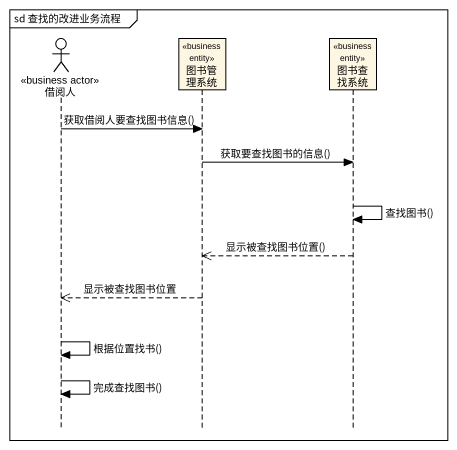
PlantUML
@startuml
mainframe sd 查找的改进业务流程
hide footbox
actor 借阅人 <<business actor>>
participant 图书管理系统 <<business entity>>
participant 图书查找系统 <<business entity>>

借阅人 -> 图书管理系统 : 获取借阅人要查找图书信息()
图书管理系统 -> 图书查找系统 : 获取要查找图书的信息()
图书查找系统 -> 图书查找系统 : 查找图书()
图书查找系统 -->> 图书管理系统 : 显示被查找图书位置()
图书管理系统 -->> 借阅人 : 显示被查找图书位置
借阅人 -> 借阅人 : 根据位置找书()
借阅人 -> 借阅人 : 完成查找图书()
@enduml
